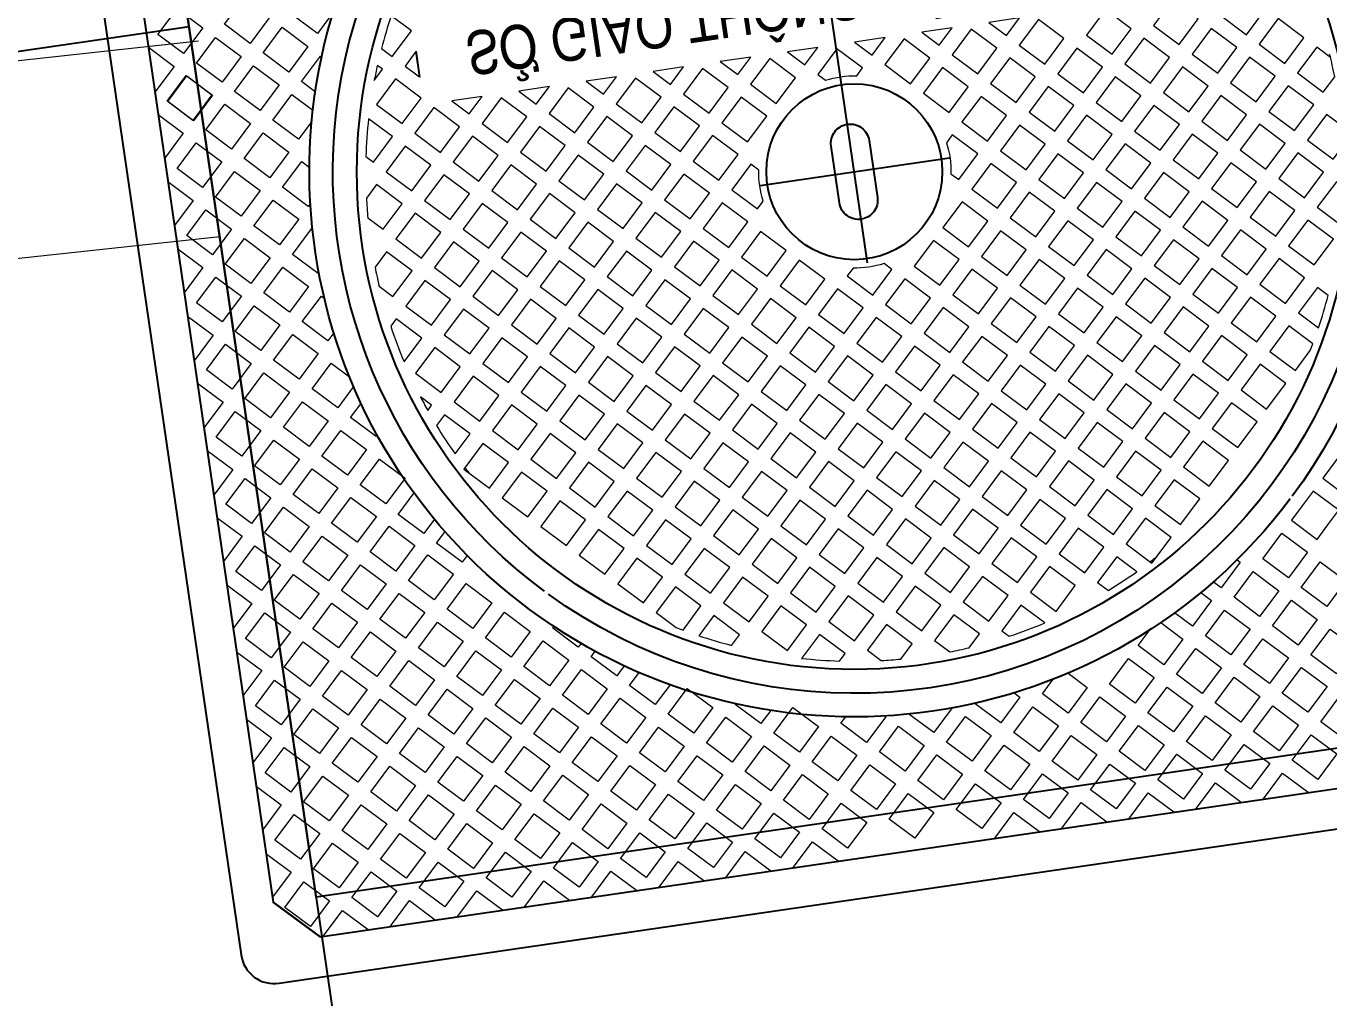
# Model space of a CAD drawing. Header units: millimetres. Extents: x -900937 to 446764, y -52814 to 307651.
# Drawn here: x 68504 to 69319, y 20224 to 20832 of the extents above; entities that cross this region are included whole.
import ezdxf
from ezdxf.enums import TextEntityAlignment as Align

# ---------------------------------------------------------------- set-up
doc = ezdxf.new("R2010")
doc.units = ezdxf.units.MM
doc.header["$LTSCALE"] = 100
doc.header["$MEASUREMENT"] = 0
doc.linetypes.add('DASHED', pattern=[19.05, 12.7, -6.35])
for name, color, linetype, lineweight in [('0-HATCH', 8, 'Continuous', 0), ('5', 5, 'Continuous', 18), ('con_hidden', 13, 'DASHED', 0), ('MB- XLHN 20160810$0$1ST_ALIGSIDEWALK', 5, 'Continuous', 18)]:
    doc.layers.add(name, color=color, linetype=linetype, lineweight=lineweight)
doc.layers.add('8', color=8, linetype='Continuous')
doc.layers.add('CP2-CWS-DT-PJGN-00024$0$timtuyen', color=1, linetype='Continuous')
doc.styles.add('NARR', font='')
doc.styles.get('NARR').set_extended_font_data('.VnArial NarrowH')

# ---------------------------------------------------------------- blocks, each defined once
blk = doc.blocks.new('N')
blk.add_lwpolyline([(-85.813, 90, 0.414214), (-87.913, 87.9), (-87.913, 2.1, 0.414214), (-85.813, 0), (0, 0, 0.414214), (2.1, 2.1), (2.1, 87.9, 0.414214), (0, 90)], format="xyb", close=True)
at = {"flags": 128}
for points in [[(-18.652, 68.915, -0.136992), (-9.772, 52.887, 0.347327), (-8.799, 52.118), (-0.4, 52.118), (-0.4, 86.476), (-1.467, 87.548), (-82.834, 87.548), (-85.413, 84.956), (-85.413, 5.128), (-84.116, 3.837)], [(-67.081, 20.99, -0.994781), (-18.998, 69.26)], [(-66.063, 67.952, -0.601407), (-10.929, 51.307, 0.358277), (-9.948, 50.5), (-2.413, 50.5, -0.414214), (-1.913, 50), (-1.913, 45), (-1.913, 40, -0.414214), (-2.413, 39.5), (-9.948, 39.5, 0.358277), (-10.929, 38.693, -1.339773), (-66.282, 67.729)], [(-41.113, 46.2, -0.414214), (-39.913, 45, -0.414214), (-41.113, 43.8), (-44.713, 43.8, -0.414214), (-45.913, 45), (-45.913, 45, -0.414214), (-44.713, 46.2), (-41.113, 46.2)], [(-1.697, 3.837), (-0.4, 5.128), (-0.4, 37.882), (-8.799, 37.882, 0.347327), (-9.772, 37.113, -0.585679), (-66.923, 20.832)]]:
    blk.add_lwpolyline(points, format="xyb", dxfattribs=at)
for points in [[(-85.412, 84.956), (-82.833, 87.548)], [(-39.913, 45), (-39.913, 45)]]:
    blk.add_lwpolyline(points, dxfattribs=at)
for radius in [31.1, 5.5]:
    blk.add_circle((-42.913, 45), radius)
at = {"layer": '5'}
for points in [[(-79.758, 87.548), (-81.143, 86.163), (-82.528, 87.548)], [(-75.516, 87.548), (-76.901, 86.163), (-78.286, 87.548)], [(-71.273, 87.548), (-72.658, 86.163), (-74.043, 87.548)], [(-67.031, 87.548), (-68.415, 86.163), (-69.8, 87.548)], [(-62.788, 87.548), (-64.173, 86.163), (-65.558, 87.548)], [(-58.545, 87.548), (-59.93, 86.163), (-61.315, 87.548)], [(-54.303, 87.548), (-55.717, 86.134), (-57.131, 87.548)], [(-50.06, 87.548), (-51.474, 86.134), (-52.888, 87.548)], [(-45.817, 87.548), (-47.232, 86.133), (-48.646, 87.548)], [(-41.575, 87.548), (-42.96, 86.163), (-44.344, 87.548)], [(-37.332, 87.548), (-38.717, 86.163), (-40.102, 87.548)], [(-33.089, 87.548), (-34.474, 86.163), (-35.859, 87.548)], [(-28.847, 87.547), (-30.261, 86.133), (-31.675, 87.548)], [(-85.412, 84.723), (-85.386, 84.749), (-83.972, 83.335), (-85.386, 81.921), (-85.412, 81.947)], [(-85.412, 80.48), (-85.386, 80.506), (-83.972, 79.092), (-85.386, 77.678), (-85.413, 77.704)], [(-51.685, 77.917), (-52.859, 79.092), (-51.445, 80.506), (-50.031, 79.092), (-51.04, 78.082)], [(-48.181, 78.656), (-48.617, 79.092), (-47.202, 80.506), (-45.788, 79.092), (-45.949, 78.931)], [(-44.319, 79.037), (-44.374, 79.092), (-42.96, 80.506), (-41.545, 79.092), (-41.597, 79.041)], [(-39.979, 78.94), (-40.131, 79.092), (-38.717, 80.506), (-37.303, 79.092), (-37.726, 78.669)], [(-34.91, 78.113), (-35.889, 79.092), (-34.474, 80.506), (-33.06, 79.092), (-34.215, 77.937)], [(-54.898, 76.888), (-54.981, 76.971), (-53.566, 78.385), (-52.786, 77.604)], [(-33.112, 77.626), (-32.353, 78.384), (-30.939, 76.97), (-30.996, 76.914)], [(-85.413, 76.237), (-85.386, 76.264), (-83.972, 74.85), (-85.386, 73.435), (-85.413, 73.462)], [(-60.606, 74.111), (-61.399, 74.903), (-59.984, 76.318), (-58.801, 75.134)], [(-63.145, 72.407), (-63.52, 72.782), (-62.106, 74.196), (-61.475, 73.565)], [(-85.413, 71.995), (-85.386, 72.021), (-83.972, 70.607), (-85.386, 69.193), (-85.413, 69.219)], [(-31.505, 71.021), (-33.14, 71.021)], [(-85.413, 67.752), (-85.386, 67.779), (-83.972, 66.364), (-85.386, 64.95), (-85.413, 64.976)], [(-69.617, 66.152), (-69.83, 66.364), (-68.416, 67.778), (-68.325, 67.688)], [(-71.396, 63.688), (-71.951, 64.243), (-70.537, 65.657), (-70.232, 65.352)], [(-85.413, 63.509), (-85.386, 63.536), (-83.972, 62.122), (-85.386, 60.707), (-85.413, 60.734)], [(-72.975, 61.024), (-74.073, 62.122), (-72.658, 63.536), (-71.945, 62.823)], [(-85.413, 59.267), (-85.386, 59.293), (-83.972, 57.879), (-85.386, 56.465), (-85.413, 56.491)], [(-75.469, 55.032), (-76.194, 55.758), (-74.78, 57.172), (-74.744, 57.136)], [(-85.413, 55.024), (-85.386, 55.051), (-83.972, 53.636), (-85.386, 52.222), (-85.413, 52.249)], [(-76.844, 48.037), (-76.901, 47.979), (-78.315, 49.394), (-76.901, 50.808), (-76.541, 50.448)], [(-76.958, 43.794), (-78.315, 45.151), (-76.946, 46.521)], [(-85.413, 42.296), (-85.387, 42.323), (-83.972, 40.908), (-85.387, 39.494), (-85.413, 39.521)], [(-76.582, 39.813), (-76.901, 39.494), (-78.316, 40.908), (-76.901, 42.323), (-76.872, 42.293)], [(-85.413, 38.054), (-85.387, 38.08), (-83.972, 36.666), (-85.387, 35.252), (-85.413, 35.278)], [(-75.851, 36.302), (-76.901, 35.251), (-78.316, 36.666), (-76.901, 38.08), (-76.091, 37.27)], [(-85.413, 33.811), (-85.387, 33.837), (-83.972, 32.423), (-85.387, 31.009), (-85.413, 31.035)], [(-73.555, 30.113), (-74.78, 28.888), (-76.194, 30.302), (-74.78, 31.716), (-73.892, 30.828)], [(-85.413, 29.568), (-85.387, 29.595), (-83.973, 28.181), (-85.387, 26.766), (-85.413, 26.793)], [(-72.06, 27.365), (-72.659, 26.766), (-74.073, 28.18), (-73.08, 29.173)], [(-70.361, 24.822), (-70.538, 24.645), (-71.952, 26.059), (-71.516, 26.495)], [(-85.413, 25.326), (-85.387, 25.352), (-83.973, 23.938), (-85.387, 22.524), (-85.413, 22.55)], [(-67.61, 20.303), (-68.416, 21.109), (-69.83, 19.695), (-69.024, 18.889), (-68.218, 18.083), (-66.804, 19.497), (-67.61, 20.303)]]:
    blk.add_lwpolyline(points, dxfattribs=at)
for points in [[(-83.265, 84.042), (-84.679, 85.456), (-83.265, 86.87), (-81.85, 85.456)], [(-79.022, 84.042), (-80.436, 85.456), (-79.022, 86.87), (-77.608, 85.456)], [(-74.779, 84.042), (-76.194, 85.456), (-74.779, 86.87), (-73.365, 85.456)], [(-70.537, 84.042), (-71.951, 85.456), (-70.537, 86.87), (-69.123, 85.456)], [(-66.294, 84.042), (-67.708, 85.456), (-66.294, 86.87), (-64.88, 85.456)], [(-62.052, 84.042), (-63.466, 85.456), (-62.051, 86.87), (-60.637, 85.456)], [(-57.809, 84.042), (-59.223, 85.456), (-57.809, 86.87), (-56.395, 85.456)], [(-53.566, 84.042), (-54.98, 85.456), (-53.566, 86.87), (-52.152, 85.456)], [(-49.324, 84.042), (-50.738, 85.456), (-49.324, 86.87), (-47.909, 85.456)], [(-45.081, 84.041), (-46.495, 85.456), (-45.081, 86.87), (-43.667, 85.456)], [(-40.838, 84.041), (-42.253, 85.456), (-40.838, 86.87), (-39.424, 85.456)], [(-40.838, 84.041), (-42.253, 85.456), (-40.838, 86.87), (-39.424, 85.456)], [(-36.596, 84.041), (-38.01, 85.456), (-36.596, 86.87), (-35.181, 85.456)], [(-36.596, 84.041), (-38.01, 85.456), (-36.596, 86.87), (-35.181, 85.456)], [(-36.596, 84.041), (-38.01, 85.456), (-36.596, 86.87), (-35.181, 85.456)], [(-32.382, 84.012), (-33.797, 85.426), (-32.382, 86.84), (-30.968, 85.426)], [(-32.353, 84.041), (-33.767, 85.456), (-32.353, 86.87), (-30.939, 85.456)], [(-28.14, 84.012), (-29.554, 85.426), (-28.14, 86.84), (-26.725, 85.426)], [(-28.14, 84.012), (-29.554, 85.426), (-28.14, 86.84), (-26.725, 85.426)], [(-81.143, 81.921), (-82.558, 83.335), (-81.143, 84.749), (-79.729, 83.335)], [(-76.901, 81.921), (-78.315, 83.335), (-76.901, 84.749), (-75.487, 83.335)], [(-72.658, 81.92), (-74.072, 83.335), (-72.658, 84.749), (-71.244, 83.335)], [(-68.416, 81.92), (-69.83, 83.335), (-68.415, 84.749), (-67.001, 83.335)], [(-64.173, 81.92), (-65.587, 83.335), (-64.173, 84.749), (-62.759, 83.335)], [(-59.93, 81.92), (-61.344, 83.335), (-59.93, 84.749), (-58.516, 83.335)], [(-55.688, 81.92), (-57.102, 83.335), (-55.688, 84.749), (-54.273, 83.334)], [(-51.445, 81.92), (-52.859, 83.334), (-51.445, 84.749), (-50.031, 83.334)], [(-47.202, 81.92), (-48.616, 83.334), (-47.202, 84.749), (-45.788, 83.334)], [(-42.96, 81.92), (-44.374, 83.334), (-42.96, 84.749), (-41.545, 83.334)], [(-38.717, 81.92), (-40.131, 83.334), (-38.717, 84.749), (-37.303, 83.334)], [(-38.717, 81.92), (-40.131, 83.334), (-38.717, 84.749), (-37.303, 83.334)], [(-38.717, 81.92), (-40.131, 83.334), (-38.717, 84.749), (-37.303, 83.334)], [(-34.474, 81.92), (-35.889, 83.334), (-34.474, 84.748), (-33.06, 83.334)], [(-34.474, 81.92), (-35.889, 83.334), (-34.474, 84.748), (-33.06, 83.334)], [(-30.261, 81.891), (-31.675, 83.305), (-30.261, 84.719), (-28.847, 83.305)], [(-83.265, 79.799), (-84.679, 81.214), (-83.265, 82.628), (-81.851, 81.214)], [(-79.022, 79.799), (-80.436, 81.213), (-79.022, 82.628), (-77.608, 81.213)], [(-74.779, 79.799), (-76.194, 81.213), (-74.779, 82.628), (-73.365, 81.213)], [(-70.537, 79.799), (-71.951, 81.213), (-70.537, 82.628), (-69.123, 81.213)], [(-66.294, 79.799), (-67.708, 81.213), (-66.294, 82.628), (-64.88, 81.213)], [(-62.052, 79.799), (-63.466, 81.213), (-62.052, 82.627), (-60.637, 81.213)], [(-57.809, 79.799), (-59.223, 81.213), (-57.809, 82.627), (-56.395, 81.213)], [(-53.566, 79.799), (-54.98, 81.213), (-53.566, 82.627), (-52.152, 81.213)], [(-49.324, 79.799), (-50.738, 81.213), (-49.324, 82.627), (-47.909, 81.213)], [(-45.081, 79.799), (-46.495, 81.213), (-45.081, 82.627), (-43.667, 81.213)], [(-40.838, 79.799), (-42.253, 81.213), (-40.838, 82.627), (-39.424, 81.213)], [(-36.596, 79.799), (-38.01, 81.213), (-36.596, 82.627), (-35.181, 81.213)], [(-32.353, 79.799), (-33.767, 81.213), (-32.353, 82.627), (-30.939, 81.213)], [(-28.11, 79.799), (-29.525, 81.213), (-28.11, 82.627), (-26.696, 81.213)], [(-81.143, 77.678), (-82.558, 79.092), (-81.143, 80.506), (-79.729, 79.092)], [(-76.901, 77.678), (-78.315, 79.092), (-76.901, 80.506), (-75.487, 79.092)], [(-72.658, 77.678), (-74.072, 79.092), (-72.658, 80.506), (-71.244, 79.092)], [(-68.416, 77.678), (-69.83, 79.092), (-68.416, 80.506), (-67.001, 79.092)], [(-64.173, 77.678), (-65.587, 79.092), (-64.173, 80.506), (-62.759, 79.092)], [(-59.93, 77.678), (-61.344, 79.092), (-59.93, 80.506), (-58.516, 79.092)], [(-55.688, 77.678), (-57.102, 79.092), (-55.688, 80.506), (-54.273, 79.092)], [(-30.232, 77.677), (-31.646, 79.092), (-30.232, 80.506), (-28.818, 79.092)], [(-30.232, 77.677), (-31.646, 79.092), (-30.232, 80.506), (-28.818, 79.092)], [(-83.265, 75.557), (-84.679, 76.971), (-83.265, 78.385), (-81.851, 76.971)], [(-79.022, 75.557), (-80.436, 76.971), (-79.022, 78.385), (-77.608, 76.971)], [(-74.78, 75.557), (-76.194, 76.971), (-74.78, 78.385), (-73.365, 76.971)], [(-70.537, 75.557), (-71.951, 76.971), (-70.537, 78.385), (-69.123, 76.971)], [(-66.294, 75.556), (-67.708, 76.971), (-66.294, 78.385), (-64.88, 76.971)], [(-62.052, 75.556), (-63.466, 76.971), (-62.052, 78.385), (-60.637, 76.971)], [(-57.809, 75.556), (-59.223, 76.971), (-57.809, 78.385), (-56.395, 76.971)], [(-28.11, 75.556), (-29.525, 76.97), (-28.11, 78.384), (-26.696, 76.97)], [(-81.144, 73.435), (-82.558, 74.85), (-81.143, 76.264), (-79.729, 74.85)], [(-76.901, 73.435), (-78.315, 74.849), (-76.901, 76.264), (-75.487, 74.849)], [(-72.658, 73.435), (-74.072, 74.849), (-72.658, 76.264), (-71.244, 74.849)], [(-68.416, 73.435), (-69.83, 74.849), (-68.416, 76.264), (-67.001, 74.849)], [(-64.173, 73.435), (-65.587, 74.849), (-64.173, 76.264), (-62.759, 74.849)], [(-83.265, 71.314), (-84.679, 72.728), (-83.265, 74.142), (-81.851, 72.728)], [(-79.022, 71.314), (-80.436, 72.728), (-79.022, 74.142), (-77.608, 72.728)], [(-74.78, 71.314), (-76.194, 72.728), (-74.78, 74.142), (-73.365, 72.728)], [(-70.537, 71.314), (-71.951, 72.728), (-70.537, 74.142), (-69.123, 72.728)], [(-66.294, 71.314), (-67.709, 72.728), (-66.294, 74.142), (-64.88, 72.728)], [(-52.829, 72.546), (-51.414, 71.132), (-50, 72.546), (-51.414, 73.96)], [(-48.586, 72.546), (-47.172, 71.132), (-45.758, 72.546), (-47.172, 73.96)], [(-44.343, 72.546), (-42.929, 71.132), (-41.515, 72.546), (-42.929, 73.96)], [(-40.101, 72.546), (-38.686, 71.132), (-37.272, 72.546), (-38.686, 73.96)], [(-35.858, 72.546), (-34.444, 71.132), (-33.03, 72.546), (-34.444, 73.96)], [(-81.144, 69.193), (-82.558, 70.607), (-81.144, 72.021), (-79.729, 70.607)], [(-76.901, 69.193), (-78.315, 70.607), (-76.901, 72.021), (-75.487, 70.607)], [(-72.658, 69.193), (-74.072, 70.607), (-72.658, 72.021), (-71.244, 70.607)], [(-68.416, 69.193), (-69.83, 70.607), (-68.416, 72.021), (-67.001, 70.607)], [(-59.193, 70.425), (-57.778, 69.01), (-56.364, 70.425), (-57.778, 71.839)], [(-54.95, 70.425), (-53.536, 69.01), (-52.122, 70.425), (-53.536, 71.839)], [(-50.707, 70.425), (-49.293, 69.01), (-47.879, 70.425), (-49.293, 71.839)], [(-46.465, 70.425), (-45.05, 69.01), (-43.636, 70.425), (-45.05, 71.839)], [(-42.222, 70.425), (-40.808, 69.01), (-39.394, 70.425), (-40.808, 71.839)], [(-37.979, 70.425), (-36.565, 69.01), (-35.151, 70.425), (-36.565, 71.839)], [(-31.527, 71.043), (-32.323, 71.839), (-33.118, 71.043)], [(-83.265, 67.071), (-84.679, 68.486), (-83.265, 69.9), (-81.851, 68.486)], [(-79.022, 67.071), (-80.436, 68.486), (-79.022, 69.9), (-77.608, 68.486)], [(-74.78, 67.071), (-76.194, 68.486), (-74.78, 69.9), (-73.365, 68.485)], [(-70.537, 67.071), (-71.951, 68.485), (-70.537, 69.9), (-69.123, 68.485)], [(-61.314, 68.303), (-59.9, 66.889), (-58.485, 68.303), (-59.9, 69.717)], [(-57.071, 68.303), (-55.657, 66.889), (-54.243, 68.303), (-55.657, 69.717)], [(-52.829, 68.303), (-51.414, 66.889), (-50, 68.303), (-51.414, 69.717)], [(-48.586, 68.303), (-47.172, 66.889), (-45.758, 68.303), (-47.172, 69.717)], [(-44.343, 68.303), (-42.929, 66.889), (-41.515, 68.303), (-42.929, 69.717)], [(-40.101, 68.303), (-38.686, 66.889), (-37.272, 68.303), (-38.686, 69.717)], [(-34.895, 67.34), (-34.895, 69.266), (-35.858, 68.303)], [(-81.144, 64.95), (-82.558, 66.364), (-81.144, 67.778), (-79.729, 66.364)], [(-76.901, 64.95), (-78.315, 66.364), (-76.901, 67.778), (-75.487, 66.364)], [(-72.658, 64.95), (-74.073, 66.364), (-72.658, 67.778), (-71.244, 66.364)], [(-63.435, 66.182), (-62.021, 64.768), (-60.607, 66.182), (-62.021, 67.596)], [(-59.193, 66.182), (-57.778, 64.768), (-56.364, 66.182), (-57.778, 67.596)], [(-54.95, 66.182), (-53.536, 64.768), (-52.122, 66.182), (-53.536, 67.596)], [(-50.707, 66.182), (-49.293, 64.768), (-47.879, 66.182), (-49.293, 67.596)], [(-46.465, 66.182), (-45.05, 64.768), (-43.636, 66.182), (-45.05, 67.596)], [(-42.222, 66.182), (-40.808, 64.768), (-39.394, 66.182), (-40.808, 67.596)], [(-37.979, 66.182), (-36.565, 64.768), (-35.151, 66.182), (-36.565, 67.596)], [(-83.265, 62.829), (-84.679, 64.243), (-83.265, 65.657), (-81.851, 64.243)], [(-79.022, 62.829), (-80.437, 64.243), (-79.022, 65.657), (-77.608, 64.243)], [(-74.78, 62.829), (-76.194, 64.243), (-74.78, 65.657), (-73.365, 64.243)], [(-65.557, 64.061), (-64.142, 62.646), (-62.728, 64.061), (-64.142, 65.475)], [(-61.314, 64.061), (-59.9, 62.646), (-58.485, 64.061), (-59.9, 65.475)], [(-57.071, 64.061), (-55.657, 62.646), (-54.243, 64.061), (-55.657, 65.475)], [(-52.829, 64.061), (-51.414, 62.646), (-50, 64.061), (-51.414, 65.475)], [(-48.586, 64.061), (-47.172, 62.646), (-45.758, 64.061), (-47.172, 65.475)], [(-44.343, 64.061), (-42.929, 62.646), (-41.515, 64.061), (-42.929, 65.475)], [(-40.101, 64.061), (-38.686, 62.646), (-37.272, 64.061), (-38.686, 65.475)], [(-34.895, 63.098), (-34.895, 65.024), (-35.858, 64.061)], [(-81.144, 60.707), (-82.558, 62.122), (-81.144, 63.536), (-79.729, 62.122)], [(-76.901, 60.707), (-78.315, 62.122), (-76.901, 63.536), (-75.487, 62.122)], [(-67.678, 61.939), (-66.264, 60.525), (-64.849, 61.939), (-66.264, 63.353)], [(-63.435, 61.939), (-62.021, 60.525), (-60.607, 61.939), (-62.021, 63.353)], [(-59.193, 61.939), (-57.778, 60.525), (-56.364, 61.939), (-57.778, 63.353)], [(-54.95, 61.939), (-53.536, 60.525), (-52.122, 61.939), (-53.536, 63.353)], [(-50.707, 61.939), (-49.293, 60.525), (-47.879, 61.939), (-49.293, 63.353)], [(-46.465, 61.939), (-45.05, 60.525), (-43.636, 61.939), (-45.05, 63.353)], [(-42.222, 61.939), (-40.808, 60.525), (-39.394, 61.939), (-40.808, 63.353)], [(-37.979, 61.939), (-36.565, 60.525), (-35.151, 61.939), (-36.565, 63.353)], [(-83.265, 58.586), (-84.679, 60), (-83.265, 61.415), (-81.851, 60)], [(-79.022, 58.586), (-80.437, 60), (-79.022, 61.414), (-77.608, 60)], [(-74.78, 58.586), (-76.194, 60), (-74.78, 61.414), (-73.366, 60)], [(-65.557, 59.818), (-64.142, 58.404), (-62.728, 59.818), (-64.142, 61.232)], [(-61.314, 59.818), (-59.9, 58.404), (-58.485, 59.818), (-59.9, 61.232)], [(-57.071, 59.818), (-55.657, 58.404), (-54.243, 59.818), (-55.657, 61.232)], [(-52.829, 59.818), (-51.414, 58.404), (-50, 59.818), (-51.414, 61.232)], [(-48.586, 59.818), (-47.172, 58.404), (-45.758, 59.818), (-47.172, 61.232)], [(-44.343, 59.818), (-42.929, 58.404), (-41.515, 59.818), (-42.929, 61.232)], [(-40.101, 59.818), (-38.686, 58.404), (-37.272, 59.818), (-38.686, 61.232)], [(-34.895, 58.855), (-34.895, 60.781), (-35.858, 59.818)], [(-81.144, 56.465), (-82.558, 57.879), (-81.144, 59.293), (-79.73, 57.879)], [(-76.901, 56.465), (-78.315, 57.879), (-76.901, 59.293), (-75.487, 57.879)], [(-67.678, 57.697), (-66.264, 56.282), (-64.849, 57.697), (-66.264, 59.111)], [(-63.435, 57.697), (-62.021, 56.282), (-60.607, 57.697), (-62.021, 59.111)], [(-59.193, 57.697), (-57.778, 56.282), (-56.364, 57.697), (-57.778, 59.111)], [(-54.95, 57.697), (-53.536, 56.282), (-52.122, 57.697), (-53.536, 59.111)], [(-50.707, 57.697), (-49.293, 56.282), (-47.879, 57.697), (-49.293, 59.111)], [(-46.465, 57.697), (-45.05, 56.282), (-43.636, 57.697), (-45.05, 59.111)], [(-42.222, 57.697), (-40.808, 56.282), (-39.394, 57.697), (-40.808, 59.111)], [(-37.979, 57.697), (-36.565, 56.282), (-35.151, 57.697), (-36.565, 59.111)], [(-83.265, 54.343), (-84.679, 55.758), (-83.265, 57.172), (-81.851, 55.758)], [(-79.022, 54.343), (-80.437, 55.758), (-79.022, 57.172), (-77.608, 55.758)], [(-69.799, 55.575), (-68.385, 54.161), (-66.971, 55.575), (-68.385, 56.99)], [(-65.557, 55.575), (-64.142, 54.161), (-62.728, 55.575), (-64.142, 56.99)], [(-61.314, 55.575), (-59.9, 54.161), (-58.485, 55.575), (-59.9, 56.99)], [(-57.071, 55.575), (-55.657, 54.161), (-54.243, 55.575), (-55.657, 56.99)], [(-52.829, 55.575), (-51.414, 54.161), (-50, 55.575), (-51.414, 56.99)], [(-48.586, 55.575), (-47.172, 54.161), (-45.758, 55.575), (-47.172, 56.99)], [(-44.343, 55.575), (-42.929, 54.161), (-41.515, 55.575), (-42.929, 56.99)], [(-40.101, 55.575), (-38.686, 54.161), (-37.272, 55.575), (-38.686, 56.99)], [(-34.895, 54.612), (-34.895, 56.538), (-35.858, 55.575)], [(-81.144, 52.222), (-82.558, 53.636), (-81.144, 55.051), (-79.73, 53.636)], [(-76.901, 52.222), (-78.315, 53.636), (-76.901, 55.05), (-75.487, 53.636)], [(-71.921, 53.454), (-70.506, 52.04), (-69.092, 53.454), (-70.506, 54.868)], [(-67.678, 53.454), (-66.264, 52.04), (-64.849, 53.454), (-66.264, 54.868)], [(-63.435, 53.454), (-62.021, 52.04), (-60.607, 53.454), (-62.021, 54.868)], [(-59.193, 53.454), (-57.778, 52.04), (-56.364, 53.454), (-57.778, 54.868)], [(-54.95, 53.454), (-53.536, 52.04), (-52.122, 53.454), (-53.536, 54.868)], [(-50.707, 53.454), (-49.293, 52.04), (-47.879, 53.454), (-49.293, 54.868)], [(-46.465, 53.454), (-45.05, 52.04), (-43.636, 53.454), (-45.05, 54.868)], [(-42.222, 53.454), (-40.808, 52.04), (-39.394, 53.454), (-40.808, 54.868)], [(-37.979, 53.454), (-36.565, 52.04), (-35.151, 53.454), (-36.565, 54.868)], [(-83.265, 50.101), (-84.679, 51.515), (-83.265, 52.929), (-81.851, 51.515)], [(-79.022, 50.101), (-80.437, 51.515), (-79.022, 52.929), (-77.608, 51.515)], [(-69.799, 51.333), (-68.385, 49.918), (-66.971, 51.333), (-68.385, 52.747)], [(-65.557, 51.333), (-64.142, 49.918), (-62.728, 51.333), (-64.142, 52.747)], [(-61.314, 51.333), (-59.9, 49.918), (-58.485, 51.333), (-59.9, 52.747)], [(-57.071, 51.333), (-55.657, 49.918), (-54.243, 51.333), (-55.657, 52.747)], [(-52.829, 51.333), (-51.414, 49.918), (-50, 51.333), (-51.414, 52.747)], [(-48.586, 51.333), (-47.172, 49.918), (-45.758, 51.333), (-47.172, 52.747)], [(-40.101, 51.333), (-38.686, 49.918), (-37.272, 51.333), (-38.686, 52.747)], [(-34.895, 50.37), (-34.895, 52.296), (-35.858, 51.333)], [(-81.144, 47.979), (-82.558, 49.394), (-81.144, 50.808), (-79.73, 49.394)], [(-71.921, 49.211), (-70.506, 47.797), (-69.092, 49.211), (-70.506, 50.626)], [(-67.678, 49.211), (-66.264, 47.797), (-64.849, 49.211), (-66.264, 50.626)], [(-63.435, 49.211), (-62.021, 47.797), (-60.607, 49.211), (-62.021, 50.626)], [(-59.193, 49.211), (-57.778, 47.797), (-56.364, 49.211), (-57.778, 50.626)], [(-54.95, 49.211), (-53.536, 47.797), (-52.122, 49.211), (-53.536, 50.626)], [(-50.707, 49.211), (-49.293, 47.797), (-47.879, 49.211), (-49.293, 50.626)], [(-37.979, 49.211), (-36.565, 47.797), (-35.151, 49.211), (-36.565, 50.626)], [(-83.265, 45.858), (-84.679, 47.272), (-83.265, 48.687), (-81.851, 47.272)], [(-79.023, 45.858), (-80.437, 47.272), (-79.023, 48.687), (-77.608, 47.272)], [(-69.799, 47.09), (-68.385, 45.676), (-66.971, 47.09), (-68.385, 48.504)], [(-65.557, 47.09), (-64.142, 45.676), (-62.728, 47.09), (-64.142, 48.504)], [(-61.314, 47.09), (-59.9, 45.676), (-58.485, 47.09), (-59.9, 48.504)], [(-57.071, 47.09), (-55.657, 45.676), (-54.243, 47.09), (-55.657, 48.504)], [(-52.829, 47.09), (-51.414, 45.676), (-50, 47.09), (-51.414, 48.504)], [(-34.895, 46.127), (-34.895, 48.053), (-35.858, 47.09)], [(-81.144, 43.737), (-82.558, 45.151), (-81.144, 46.565), (-79.73, 45.151)], [(-71.921, 44.969), (-70.506, 43.554), (-69.092, 44.969), (-70.506, 46.383)], [(-67.678, 44.969), (-66.264, 43.554), (-64.849, 44.969), (-66.264, 46.383)], [(-63.435, 44.969), (-62.021, 43.554), (-60.607, 44.969), (-62.021, 46.383)], [(-59.193, 44.969), (-57.778, 43.554), (-56.364, 44.969), (-57.778, 46.383)], [(-54.95, 44.969), (-53.536, 43.554), (-52.122, 44.969), (-53.536, 46.383)], [(-83.265, 41.616), (-84.679, 43.03), (-83.265, 44.444), (-81.851, 43.03)], [(-79.023, 41.615), (-80.437, 43.03), (-79.023, 44.444), (-77.608, 43.03)], [(-69.799, 42.847), (-68.385, 41.433), (-66.971, 42.847), (-68.385, 44.262)], [(-65.557, 42.847), (-64.142, 41.433), (-62.728, 42.847), (-64.142, 44.262)], [(-61.314, 42.847), (-59.9, 41.433), (-58.485, 42.847), (-59.9, 44.262)], [(-57.071, 42.847), (-55.657, 41.433), (-54.243, 42.847), (-55.657, 44.262)], [(-52.829, 42.847), (-51.414, 41.433), (-50, 42.847), (-51.414, 44.262)], [(-34.895, 41.884), (-34.895, 43.81), (-35.858, 42.847)], [(-81.144, 39.494), (-82.558, 40.908), (-81.144, 42.323), (-79.73, 40.908)], [(-71.921, 40.726), (-70.506, 39.312), (-69.092, 40.726), (-70.506, 42.14)], [(-67.678, 40.726), (-66.264, 39.312), (-64.849, 40.726), (-66.264, 42.14)], [(-63.435, 40.726), (-62.021, 39.312), (-60.607, 40.726), (-62.021, 42.14)], [(-59.193, 40.726), (-57.778, 39.312), (-56.364, 40.726), (-57.778, 42.14)], [(-54.95, 40.726), (-53.536, 39.312), (-52.122, 40.726), (-53.536, 42.14)], [(-50.707, 40.726), (-49.293, 39.312), (-47.879, 40.726), (-49.293, 42.14)], [(-37.979, 40.726), (-36.565, 39.312), (-35.151, 40.726), (-36.565, 42.14)], [(-83.265, 37.373), (-84.679, 38.787), (-83.265, 40.201), (-81.851, 38.787)], [(-79.023, 37.373), (-80.437, 38.787), (-79.023, 40.201), (-77.608, 38.787)], [(-69.799, 38.605), (-68.385, 37.191), (-66.971, 38.605), (-68.385, 40.019)], [(-65.557, 38.605), (-64.142, 37.191), (-62.728, 38.605), (-64.142, 40.019)], [(-61.314, 38.605), (-59.9, 37.191), (-58.485, 38.605), (-59.9, 40.019)], [(-57.071, 38.605), (-55.657, 37.191), (-54.243, 38.605), (-55.657, 40.019)], [(-52.829, 38.605), (-51.414, 37.191), (-50, 38.605), (-51.414, 40.019)], [(-48.586, 38.605), (-47.172, 37.191), (-45.758, 38.605), (-47.172, 40.019)], [(-40.101, 38.605), (-38.686, 37.191), (-37.272, 38.605), (-38.686, 40.019)], [(-34.895, 37.642), (-34.895, 39.568), (-35.858, 38.605)], [(-81.144, 35.252), (-82.558, 36.666), (-81.144, 38.08), (-79.73, 36.666)], [(-71.921, 36.483), (-70.506, 35.069), (-69.092, 36.483), (-70.506, 37.898)], [(-67.678, 36.483), (-66.264, 35.069), (-64.849, 36.483), (-66.264, 37.898)], [(-63.435, 36.483), (-62.021, 35.069), (-60.607, 36.483), (-62.021, 37.898)], [(-59.193, 36.483), (-57.778, 35.069), (-56.364, 36.483), (-57.778, 37.898)], [(-54.95, 36.483), (-53.536, 35.069), (-52.122, 36.483), (-53.536, 37.898)], [(-50.707, 36.483), (-49.293, 35.069), (-47.879, 36.483), (-49.293, 37.898)], [(-46.465, 36.483), (-45.05, 35.069), (-43.636, 36.483), (-45.05, 37.898)], [(-42.222, 36.483), (-40.808, 35.069), (-39.394, 36.483), (-40.808, 37.898)], [(-37.979, 36.483), (-36.565, 35.069), (-35.151, 36.483), (-36.565, 37.898)], [(-83.265, 33.13), (-84.68, 34.544), (-83.265, 35.959), (-81.851, 34.544)], [(-79.023, 33.13), (-80.437, 34.544), (-79.023, 35.959), (-77.608, 34.544)], [(-69.799, 34.362), (-68.385, 32.948), (-66.971, 34.362), (-68.385, 35.776)], [(-65.557, 34.362), (-64.142, 32.948), (-62.728, 34.362), (-64.142, 35.776)], [(-61.314, 34.362), (-59.9, 32.948), (-58.485, 34.362), (-59.9, 35.776)], [(-57.071, 34.362), (-55.657, 32.948), (-54.243, 34.362), (-55.657, 35.776)], [(-52.829, 34.362), (-51.414, 32.948), (-50, 34.362), (-51.414, 35.776)], [(-48.586, 34.362), (-47.172, 32.948), (-45.758, 34.362), (-47.172, 35.776)], [(-44.343, 34.362), (-42.929, 32.948), (-41.515, 34.362), (-42.929, 35.776)], [(-40.101, 34.362), (-38.686, 32.948), (-37.272, 34.362), (-38.686, 35.776)], [(-34.895, 33.399), (-34.895, 35.325), (-35.858, 34.362)], [(-81.144, 31.009), (-82.558, 32.423), (-81.144, 33.837), (-79.73, 32.423)], [(-76.901, 31.009), (-78.316, 32.423), (-76.901, 33.837), (-75.487, 32.423)], [(-67.678, 32.241), (-66.264, 30.827), (-64.849, 32.241), (-66.264, 33.655)], [(-63.435, 32.241), (-62.021, 30.827), (-60.607, 32.241), (-62.021, 33.655)], [(-59.193, 32.241), (-57.778, 30.827), (-56.364, 32.241), (-57.778, 33.655)], [(-54.95, 32.241), (-53.536, 30.827), (-52.122, 32.241), (-53.536, 33.655)], [(-50.707, 32.241), (-49.293, 30.827), (-47.879, 32.241), (-49.293, 33.655)], [(-46.465, 32.241), (-45.05, 30.827), (-43.636, 32.241), (-45.05, 33.655)], [(-42.222, 32.241), (-40.808, 30.827), (-39.394, 32.241), (-40.808, 33.655)], [(-37.979, 32.241), (-36.565, 30.827), (-35.151, 32.241), (-36.565, 33.655)], [(-83.265, 28.888), (-84.68, 30.302), (-83.265, 31.716), (-81.851, 30.302)], [(-79.023, 28.888), (-80.437, 30.302), (-79.023, 31.716), (-77.609, 30.302)], [(-69.799, 30.119), (-68.385, 28.705), (-66.971, 30.119), (-68.385, 31.534)], [(-65.557, 30.119), (-64.142, 28.705), (-62.728, 30.119), (-64.142, 31.534)], [(-61.314, 30.119), (-59.9, 28.705), (-58.485, 30.119), (-59.9, 31.534)], [(-57.071, 30.119), (-55.657, 28.705), (-54.243, 30.119), (-55.657, 31.534)], [(-52.829, 30.119), (-51.414, 28.705), (-50, 30.119), (-51.414, 31.534)], [(-48.586, 30.119), (-47.172, 28.705), (-45.758, 30.119), (-47.172, 31.534)], [(-44.343, 30.119), (-42.929, 28.705), (-41.515, 30.119), (-42.929, 31.534)], [(-40.101, 30.119), (-38.686, 28.705), (-37.272, 30.119), (-38.686, 31.534)], [(-81.144, 26.766), (-82.558, 28.181), (-81.144, 29.595), (-79.73, 28.18)], [(-76.901, 26.766), (-78.316, 28.18), (-76.901, 29.595), (-75.487, 28.18)], [(-67.678, 27.998), (-66.264, 26.584), (-64.849, 27.998), (-66.264, 29.412)], [(-63.435, 27.998), (-62.021, 26.584), (-60.607, 27.998), (-62.021, 29.412)], [(-59.193, 27.998), (-57.778, 26.584), (-56.364, 27.998), (-57.778, 29.412)], [(-54.95, 27.998), (-53.536, 26.584), (-52.122, 27.998), (-53.536, 29.412)], [(-50.707, 27.998), (-49.293, 26.584), (-47.879, 27.998), (-49.293, 29.412)], [(-46.465, 27.998), (-45.05, 26.584), (-43.636, 27.998), (-45.05, 29.412)], [(-42.222, 27.998), (-40.808, 26.584), (-39.394, 27.998), (-40.808, 29.412)], [(-37.979, 27.998), (-36.565, 26.584), (-35.151, 27.998), (-36.565, 29.412)], [(-83.265, 24.645), (-84.68, 26.059), (-83.265, 27.473), (-81.851, 26.059)], [(-79.023, 24.645), (-80.437, 26.059), (-79.023, 27.473), (-77.609, 26.059)], [(-74.78, 24.645), (-76.194, 26.059), (-74.78, 27.473), (-73.366, 26.059)], [(-65.557, 25.877), (-64.142, 24.463), (-62.728, 25.877), (-64.142, 27.291)], [(-61.314, 25.877), (-59.9, 24.463), (-58.485, 25.877), (-59.9, 27.291)], [(-57.071, 25.877), (-55.657, 24.463), (-54.243, 25.877), (-55.657, 27.291)], [(-52.829, 25.877), (-51.414, 24.463), (-50, 25.877), (-51.414, 27.291)], [(-48.586, 25.877), (-47.172, 24.463), (-45.758, 25.877), (-47.172, 27.291)], [(-44.343, 25.877), (-42.929, 24.463), (-41.515, 25.877), (-42.929, 27.291)], [(-40.101, 25.877), (-38.686, 24.463), (-37.272, 25.877), (-38.686, 27.291)], [(-81.144, 22.524), (-82.558, 23.938), (-81.144, 25.352), (-79.73, 23.938)], [(-76.902, 22.524), (-78.316, 23.938), (-76.901, 25.352), (-75.487, 23.938)], [(-72.659, 22.524), (-74.073, 23.938), (-72.659, 25.352), (-71.245, 23.938)], [(-63.435, 23.756), (-62.021, 22.341), (-60.607, 23.756), (-62.021, 25.17)], [(-59.193, 23.756), (-57.778, 22.341), (-56.364, 23.756), (-57.778, 25.17)], [(-54.95, 23.756), (-53.536, 22.341), (-52.122, 23.756), (-53.536, 25.17)], [(-50.707, 23.756), (-49.293, 22.341), (-47.879, 23.756), (-49.293, 25.17)], [(-46.465, 23.756), (-45.05, 22.341), (-43.636, 23.756), (-45.05, 25.17)], [(-42.222, 23.756), (-40.808, 22.341), (-39.394, 23.756), (-40.808, 25.17)], [(-37.979, 23.756), (-36.565, 22.341), (-35.151, 23.756), (-36.565, 25.17)], [(-83.266, 20.402), (-84.68, 21.817), (-83.265, 23.231), (-81.851, 21.817)], [(-79.023, 20.402), (-80.437, 21.817), (-79.023, 23.231), (-77.609, 21.816)], [(-74.78, 20.402), (-76.194, 21.816), (-74.78, 23.231), (-73.366, 21.816)], [(-70.538, 20.402), (-71.952, 21.816), (-70.538, 23.231), (-69.123, 21.816)], [(-61.314, 21.634), (-59.9, 20.22), (-58.485, 21.634), (-59.9, 23.048)], [(-57.071, 21.634), (-55.657, 20.22), (-54.243, 21.634), (-55.657, 23.048)], [(-52.829, 21.634), (-51.414, 20.22), (-50, 21.634), (-51.414, 23.048)], [(-48.586, 21.634), (-47.172, 20.22), (-45.758, 21.634), (-47.172, 23.048)], [(-44.343, 21.634), (-42.929, 20.22), (-41.515, 21.634), (-42.929, 23.048)], [(-40.101, 21.634), (-38.686, 20.22), (-37.272, 21.634), (-38.686, 23.048)], [(-81.144, 18.281), (-82.558, 19.695), (-81.144, 21.109), (-79.73, 19.695)], [(-76.902, 18.281), (-78.316, 19.695), (-76.902, 21.109), (-75.487, 19.695)], [(-72.659, 18.281), (-74.073, 19.695), (-72.659, 21.109), (-71.245, 19.695)], [(-54.95, 19.513), (-53.536, 18.099), (-52.122, 19.513), (-53.536, 20.927)], [(-50.707, 19.513), (-49.293, 18.099), (-47.879, 19.513), (-49.293, 20.927)], [(-46.465, 19.513), (-45.05, 18.099), (-43.636, 19.513), (-45.05, 20.927)], [(-42.222, 19.513), (-40.808, 18.099), (-39.394, 19.513), (-40.808, 20.927)], [(-37.979, 19.513), (-36.565, 18.099), (-35.151, 19.513), (-36.565, 20.927)], [(-67.511, 17.376), (-66.097, 15.961), (-64.683, 17.376), (-66.097, 18.79)], [(-52.829, 17.392), (-51.414, 15.977), (-50, 17.392), (-51.414, 18.806)], [(-48.586, 17.392), (-47.172, 15.977), (-45.758, 17.392), (-47.172, 18.806)], [(-44.343, 17.392), (-42.929, 15.977), (-41.515, 17.392), (-42.929, 18.806)], [(-40.101, 17.392), (-38.686, 15.977), (-37.272, 17.392), (-38.686, 18.806)]]:
    blk.add_lwpolyline(points, close=True, dxfattribs=at)
for points in [[(-48.289, 75.077, 0.019432), (-50.61, 74.57), (-49.293, 73.253), (-47.879, 74.667), (-48.289, 75.077)], [(-45.708, 75.424), (-46.465, 74.667), (-45.05, 73.253), (-43.636, 74.667), (-44.48, 75.511, 0.010063), (-45.708, 75.424)], [(-41.378, 75.511), (-42.222, 74.667), (-40.808, 73.253), (-39.394, 74.667), (-40.15, 75.424, 0.010063), (-41.378, 75.511)], [(-37.569, 75.077), (-37.979, 74.667), (-36.565, 73.253), (-35.248, 74.57, 0.019432), (-37.569, 75.077)], [(-53.826, 73.543), (-53.536, 73.253), (-52.914, 73.874, 0.00793), (-53.826, 73.543)], [(-32.944, 73.874), (-32.323, 73.253), (-32.032, 73.543, 0.00793), (-32.944, 73.874)], [(-56.766, 72.241), (-55.657, 71.132), (-54.243, 72.546), (-54.835, 73.138, 0.017415), (-56.766, 72.241)], [(-29.092, 72.241, 0.017415), (-31.023, 73.138), (-31.615, 72.546), (-30.201, 71.132), (-29.092, 72.241)], [(-69.712, 59.731), (-68.385, 58.404), (-66.971, 59.818), (-68.385, 61.232), (-69.489, 60.128, 0.003721), (-69.712, 59.731)], [(-71.098, 56.874), (-70.506, 56.282), (-69.092, 57.697), (-70.201, 58.806, 0.017415), (-71.098, 56.874)], [(-72.531, 52.65, 0.019432), (-73.038, 50.328), (-72.628, 49.918), (-71.213, 51.333), (-72.531, 52.65)], [(-43.91, 50.899, -0.082135), (-41.948, 50.899), (-41.515, 51.333), (-42.929, 52.747), (-44.343, 51.333), (-43.91, 50.899)], [(-73.384, 47.747, 0.010063), (-73.472, 46.52), (-72.628, 45.676), (-71.213, 47.09), (-72.628, 48.504), (-73.384, 47.747)], [(-48.86, 45.95), (-49.293, 46.383), (-50.707, 44.969), (-49.293, 43.554), (-48.86, 43.988, -0.082135), (-48.86, 45.95)], [(-36.999, 43.988), (-36.565, 43.554), (-35.151, 44.969), (-36.565, 46.383), (-36.999, 45.95, -0.082135), (-36.999, 43.988)], [(-73.472, 43.418, 0.010063), (-73.384, 42.19), (-72.628, 41.433), (-71.213, 42.847), (-72.628, 44.262), (-73.472, 43.418)], [(-72.531, 37.288), (-71.213, 38.605), (-72.628, 40.019), (-73.038, 39.609, 0.019432), (-72.531, 37.288)], [(-43.91, 39.038), (-44.343, 38.605), (-42.929, 37.191), (-41.515, 38.605), (-41.948, 39.038, -0.082135), (-43.91, 39.038)], [(-71.098, 33.063, 0.017415), (-70.201, 31.132), (-69.092, 32.241), (-70.506, 33.655), (-71.098, 33.063)], [(-57.691, 18.186), (-56.364, 19.513), (-57.778, 20.927), (-59.193, 19.513), (-58.088, 18.408, 0.003721), (-57.691, 18.186)], [(-56.766, 17.696, 0.017415), (-54.835, 16.8), (-54.243, 17.392), (-55.657, 18.806), (-56.766, 17.696)], [(-48.289, 14.86), (-47.879, 15.27), (-49.293, 16.684), (-50.61, 15.367, 0.019432), (-48.289, 14.86)], [(-45.929, 14.534, 0.01188), (-44.48, 14.426), (-43.636, 15.27), (-45.05, 16.684), (-46.465, 15.27), (-45.708, 14.513)], [(-40.15, 14.513), (-39.394, 15.27), (-40.808, 16.684), (-42.222, 15.27), (-41.378, 14.426, 0.01188), (-39.929, 14.534)]]:
    blk.add_lwpolyline(points, format="xyb", dxfattribs=at)
at = {"layer": '5', "flags": 128}
for points in [[(-58.088, 71.529, -0.003721), (-57.691, 71.752)], [(-69.489, 29.81, -0.003721), (-69.712, 30.207)]]:
    blk.add_lwpolyline(points, format="xyb", dxfattribs=at)
at = {"layer": '8', "ltscale": 3, "flags": 128}
for points in [[(-42.913, 50.944), (-42.913, 38.987)], [(-48.673, 45), (4.11, 45)]]:
    blk.add_lwpolyline(points, dxfattribs=at)
at = {"style": 'NARR', "text_generation_flag": 2}
blk.add_text('së giao th«ng c«ng chÝnh', height=2.7, rotation=90.03344, dxfattribs=at).set_placement((-30.789, 45), align=Align.CENTER)
blk = doc.blocks.new('dfjghjk')
at = {"layer": '8', "ltscale": 1.5}
for p, q in [((-34.40765, 263.09152), (-34.12089, 261.11218)), ((-34.76767, 262.78675), (-34.37181, 262.8441)), ((-34.76767, 262.78675), (-34.37181, 262.8441))]:
    blk.add_line(p, q, dxfattribs=at)
blk.add_lwpolyline([(-33.61592, 263.20622), (-33.50121, 262.41449), (-34.29295, 262.29978), (-34.40765, 263.09152)], close=True, dxfattribs=at)
blk.add_lwpolyline([(-33.61592, 263.20622), (-33.50121, 262.41449), (-34.29295, 262.29978), (-34.40765, 263.09152)], close=True, dxfattribs=at)
at = {"layer": 'con_hidden', "ltscale": 0.4, "flags": 128}
for points in [[(-49.641, 261.19565), (-34.36591, 262.83509)], [(-49.62788, 261.07335), (-34.35278, 262.71279)]]:
    blk.add_lwpolyline(points, dxfattribs=at)
at = {"layer": '8', "ltscale": 3, "xscale": 0.01000000000931323, "yscale": 0.01000000000931323, "zscale": 0.01000000000931323, "rotation": 98.24349617799582}
blk.add_blockref('N', (-33.57217, 263.24212), dxfattribs=at)
blk.add_blockref('N', (-33.57217, 263.24212), dxfattribs=at)

msp = doc.modelspace()

# ---------------------------------------------------------------- hatches: boundary and pattern name
at = {"layer": '0-HATCH'}
h = msp.add_hatch(dxfattribs=at)
h.set_pattern_fill('ANGLE', color=256, scale=100, angle=-14.69838)
h.set_pattern_definition([(44.9883, (-68837.4, -83715.86), (-493.8133, 494.0148), [508, -190.5]), (134.9883, (-68837.4, -83715.86), (-494.0148, -493.8133), [508, -190.5])])
h.paths.add_polyline_path([(135495.92, 32000.93, -0.026195), (145868.72, 33430.81), (164800.92, 35036.44), (164378.38, 40018.55), (139833.03, 37936.87, -0.024954), (33664.88, 22491.6, -0.02489), (-73239.86, 17699.28), (-75274.13, 17035.16, 0.850603), (-74818.6, 14109.26), (-69323.18, 14072.67), (-26133.72, 14074.5), (34137.01, 17513.95, 0.023703)])

# ---------------------------------------------------------------- linework, layer by layer
at = {"layer": 'CP2-CWS-DT-PJGN-00024$0$timtuyen'}
msp.add_arc((-67892.19, 1093191.32, 0), 1145005.34, 223.31885783, 281.93293314, dxfattribs=at)
at = {"layer": 'MB- XLHN 20160810$0$1ST_ALIGSIDEWALK'}
msp.add_arc((-67892.19, 1093191.32, 0), 1080505.34, 275.41835852, 280.84975506, dxfattribs=at)

# ---------------------------------------------------------------- block references
at = {"xscale": 999.9999999999999, "yscale": 999.9999999999999, "zscale": 999.9999999999999, "rotation": 0.05812557092628745}
msp.add_blockref('dfjghjk', (103244.59, -241977.47, 0), dxfattribs=at)

doc.saveas('drawing.dxf')
